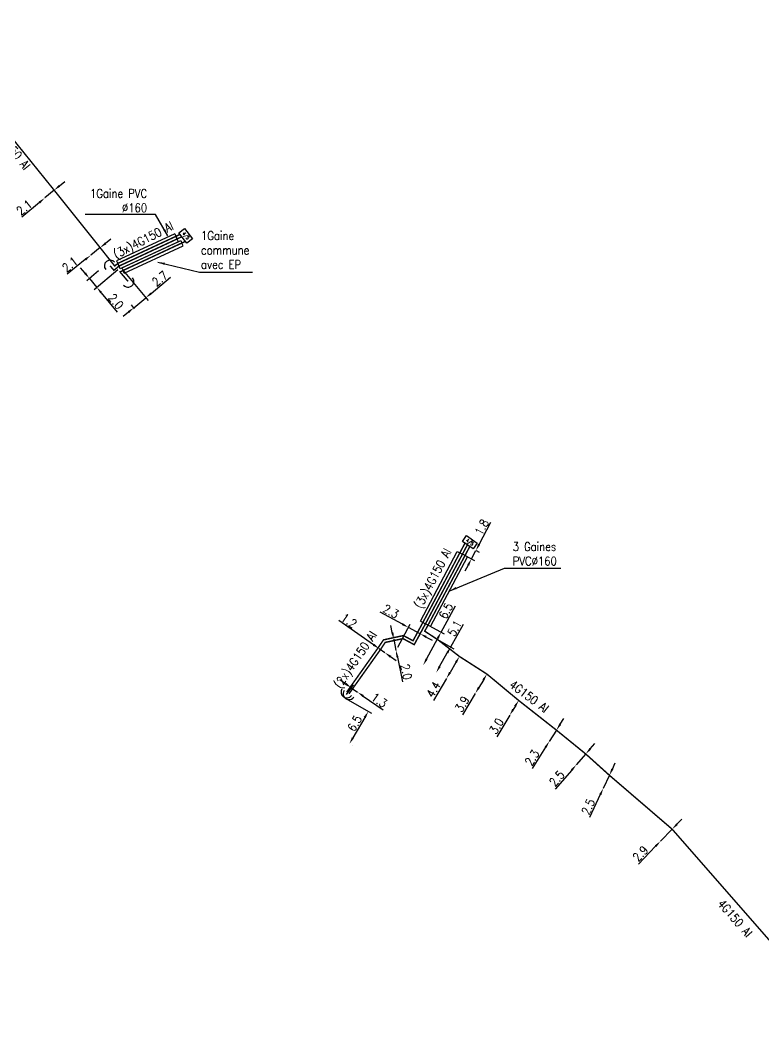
# Model space of a CAD drawing. Header units: millimetres. Extents: x 80000 to 81010, y 144000 to 145002.
# Drawn here: x 80369.8 to 80498.6, y 144826.6 to 145000.1 of the extents above; entities that cross this region are included whole.
import ezdxf
from ezdxf.enums import TextEntityAlignment as Align

# ---------------------------------------------------------------- set-up
doc = ezdxf.new("R2010")
doc.units = ezdxf.units.MM
doc.header["$PDMODE"] = 34
doc.linetypes.add('B_ST_AL', pattern=[2000, 1000, 1000])
doc.layers.get('0').update_dxf_attribs({"linetype": 'CONTINUOUS'})
doc.layers.get('Defpoints').update_dxf_attribs({"linetype": 'CONTINUOUS'})
for name, color, linetype in [('B_100', 3, 'CONTINUOUS'), ('B_300', 7, 'CONTINUOUS'), ('B_310', 7, 'CONTINUOUS'), ('B_400', 7, 'CONTINUOUS')]:
    doc.layers.add(name, color=color, linetype=linetype)
doc.styles.add('M_ROMANS', font='ROMANS.shx', dxfattribs={"width": 0.75})
doc.styles.get("Standard").update_dxf_attribs({"font": 'romans.shx', "width": 0.85})
doc.dimstyles.get("Standard").update_dxf_attribs({"dimtxt": 1.5, "dimasz": 1.2, "dimexe": 0.625, "dimexo": 0.625, "dimgap": 0.25, "dimtad": 1, "dimdec": 1, "dimzin": 0, "dimdsep": 46, "dimtxsty": 'Standard', "dimcen": -0.5, "dimadec": 0, "dimazin": 0, "dimtfac": 1, "dimtdec": 1, "dimtmove": 0, "dimatfit": 3, "dimfxl": 0, "dimtolj": 1, "dimtzin": 0, "dimarcsym": 0})

# ---------------------------------------------------------------- blocks, each defined once
blk = doc.blocks.new('*D934')
at = {"layer": 'B_100', "color": 0, "linetype": 'Continuous', "lineweight": -2, "transparency": 16777216}
for p, q in [((80376.6, 144971.41), (80377.52, 144972.18)), ((80375.68, 144970.65), (80374.06, 144969.31)), ((80373.14, 144968.54), (80370.05, 144965.98))]:
    blk.add_line(p, q, dxfattribs=at)
at = {"layer": 'B_100', "color": 0, "linetype": 'Continuous', "transparency": 16777216}
for points in [[(80376.47, 144971.57), (80376.73, 144971.26), (80375.68, 144970.65)], [(80373.01, 144968.69), (80373.26, 144968.38), (80374.06, 144969.31)]]:
    blk.add_solid(points, dxfattribs=at)
at = {"layer": 'Defpoints', "color": 0, "linetype": 'Continuous', "transparency": 16777216}
for p in [(80375.68, 144970.65), (80374.06, 144969.31), (80374.06, 144969.31)]:
    blk.add_point(p, dxfattribs=at)
at = {"layer": 'B_100', "color": 0, "linetype": 'Continuous', "transparency": 16777216, "insert": (80370.49, 144967.65), "char_height": 1.5, "attachment_point": 5, "rotation": 39.6975}
blk.add_mtext('\\A1;2.1', dxfattribs=at)
blk = doc.blocks.new('*D935')
at = {"layer": 'B_100', "color": 0, "linetype": 'Continuous', "lineweight": -2, "transparency": 16777216}
for p, q in [((80384.58, 144961.45), (80385.52, 144962.2)), ((80383.64, 144960.7), (80382.01, 144959.38)), ((80381.07, 144958.63), (80377.94, 144956.13))]:
    blk.add_line(p, q, dxfattribs=at)
at = {"layer": 'B_100', "color": 0, "linetype": 'Continuous', "transparency": 16777216}
for points in [[(80384.46, 144961.6), (80384.71, 144961.29), (80383.64, 144960.7)], [(80380.94, 144958.79), (80381.19, 144958.48), (80382.01, 144959.38)]]:
    blk.add_solid(points, dxfattribs=at)
at = {"layer": 'Defpoints', "color": 0, "linetype": 'Continuous', "transparency": 16777216}
for p in [(80383.64, 144960.7), (80382.01, 144959.38), (80382.01, 144959.38)]:
    blk.add_point(p, dxfattribs=at)
at = {"layer": 'B_100', "color": 0, "linetype": 'Continuous', "transparency": 16777216, "insert": (80378.41, 144957.79), "char_height": 1.5, "attachment_point": 5, "rotation": 38.6905}
blk.add_mtext('\\A1;2.1', dxfattribs=at)
blk = doc.blocks.new('B_310_03')
at = {"color": 0, "linetype": 'Continuous', "flags": 128}
blk.add_lwpolyline([(-2.25, -1.25), (-2.25, 1.25), (2.25, 1.25), (2.25, -1.25)], close=True, dxfattribs=at)
at = {"color": 0, "linetype": 'Continuous', "style": 'M_ROMANS', "width": 0.75}
blk.add_text('4/5', height=1.2, dxfattribs=at).set_placement((0, 0), align=Align.MIDDLE)
at = {"color": 0, "linetype": 'Continuous', "style": 'M_ROMANS', "width": 0.75, "flags": 3}
for tag, p in [('DEF_COUP', (0, -7.5)), ('DEF_LEG', (0, -5)), ('DEF_TYPE', (0, -10))]:
    blk.add_attdef(tag, text='', height=1.2, dxfattribs=at).set_placement(p, align=Align.MIDDLE)
blk = doc.blocks.new('*D936')
at = {"layer": 'B_400', "color": 0, "linetype": 'Continuous', "lineweight": -2, "transparency": 16777216}
for p, q in [((80449.3, 144909.31), (80451.33, 144913.13)), ((80447.95, 144906.78), (80448.74, 144908.25)), ((80448.79, 144908.22), (80449.29, 144907.96)), ((80447.18, 144907.19), (80448.51, 144906.49)), ((80447.39, 144905.72), (80446.83, 144904.66))]:
    blk.add_line(p, q, dxfattribs=at)
at = {"layer": 'B_400', "color": 0, "linetype": 'Continuous', "transparency": 16777216}
for points in [[(80449.12, 144909.41), (80449.48, 144909.22), (80448.74, 144908.25)], [(80447.22, 144905.81), (80447.57, 144905.63), (80447.95, 144906.78)]]:
    blk.add_solid(points, dxfattribs=at)
at = {"layer": 'Defpoints', "color": 0, "linetype": 'Continuous', "transparency": 16777216}
for p in [(80448.24, 144908.52), (80448.74, 144908.25), (80446.63, 144907.48)]:
    blk.add_point(p, dxfattribs=at)
at = {"layer": 'B_400', "color": 0, "linetype": 'Continuous', "transparency": 16777216, "insert": (80449.74, 144912.28), "char_height": 1.5, "attachment_point": 5, "rotation": 62.0427}
blk.add_mtext('\\A1;1.8', dxfattribs=at)
blk = doc.blocks.new('*D937')
at = {"layer": 'B_400', "color": 0, "linetype": 'Continuous', "lineweight": -2, "transparency": 16777216}
for p, q in [((80442.7, 144894.11), (80445.17, 144898.69)), ((80440.55, 144895.26), (80443.25, 144893.81)), ((80440.18, 144889.44), (80442.13, 144893.05))]:
    blk.add_line(p, q, dxfattribs=at)
at = {"layer": 'B_400', "color": 0, "linetype": 'Continuous', "transparency": 16777216}
for points in [[(80441.95, 144893.14), (80442.31, 144892.95), (80442.7, 144894.11)], [(80440.01, 144889.54), (80440.36, 144889.35), (80439.61, 144888.38)]]:
    blk.add_solid(points, dxfattribs=at)
at = {"layer": 'Defpoints', "color": 0, "linetype": 'Continuous', "transparency": 16777216}
for p in [(80440, 144895.56), (80439.61, 144888.38), (80439.61, 144888.38)]:
    blk.add_point(p, dxfattribs=at)
at = {"layer": 'B_400', "color": 0, "linetype": 'Continuous', "transparency": 16777216, "insert": (80443.55, 144897.79), "char_height": 1.5, "attachment_point": 5, "rotation": 61.6585}
blk.add_mtext('\\A1;6.5', dxfattribs=at)
blk = doc.blocks.new('*D938')
at = {"layer": 'B_100', "color": 0, "linetype": 'Continuous', "lineweight": -2, "transparency": 16777216}
for p, q in [((80434.25, 144894.07), (80434.01, 144895.24)), ((80434.49, 144892.89), (80434.89, 144890.93)), ((80435.13, 144889.76), (80436, 144885.47))]:
    blk.add_line(p, q, dxfattribs=at)
at = {"layer": 'B_100', "color": 0, "linetype": 'Continuous', "transparency": 16777216}
for points in [[(80434.45, 144894.11), (80434.06, 144894.03), (80434.49, 144892.89)], [(80435.33, 144889.8), (80434.94, 144889.72), (80434.89, 144890.93)]]:
    blk.add_solid(points, dxfattribs=at)
at = {"layer": 'Defpoints', "color": 0, "linetype": 'Continuous', "transparency": 16777216}
for p in [(80434.49, 144892.89), (80434.89, 144890.93), (80434.89, 144890.93)]:
    blk.add_point(p, dxfattribs=at)
at = {"layer": 'B_100', "color": 0, "linetype": 'Continuous', "transparency": 16777216, "insert": (80436.67, 144887.23), "char_height": 1.5, "attachment_point": 5, "rotation": 281.5087}
blk.add_mtext('\\A1;2.0', dxfattribs=at)
blk = doc.blocks.new('*D939')
at = {"layer": 'B_100', "color": 0, "linetype": 'Continuous', "lineweight": -2, "transparency": 16777216}
for p, q in [((80431, 144891.91), (80424.96, 144896.12)), ((80432.97, 144890.54), (80431.99, 144891.23)), ((80433.96, 144889.86), (80434.94, 144889.17))]:
    blk.add_line(p, q, dxfattribs=at)
at = {"layer": 'B_100', "color": 0, "linetype": 'Continuous', "transparency": 16777216}
for points in [[(80431.12, 144892.08), (80430.89, 144891.75), (80431.99, 144891.23)], [(80434.07, 144890.02), (80433.84, 144889.69), (80432.97, 144890.54)]]:
    blk.add_solid(points, dxfattribs=at)
at = {"layer": 'Defpoints', "color": 0, "linetype": 'Continuous', "transparency": 16777216}
for p in [(80431.99, 144891.23), (80432.97, 144890.54), (80432.97, 144890.54)]:
    blk.add_point(p, dxfattribs=at)
at = {"layer": 'B_100', "color": 0, "linetype": 'Continuous', "transparency": 16777216, "insert": (80426.76, 144896.09), "char_height": 1.5, "attachment_point": 5, "rotation": 325.1368}
blk.add_mtext('\\A1;1.2', dxfattribs=at)
blk = doc.blocks.new('*D940')
at = {"layer": 'B_100', "color": 0, "linetype": 'Continuous', "lineweight": -2, "transparency": 16777216}
for p, q in [((80435.99, 144895.49), (80432.14, 144897.57)), ((80435.19, 144891.48), (80437.34, 144895.47)), ((80439.07, 144893.83), (80437.05, 144894.92)), ((80439.71, 144895.01), (80438.77, 144893.28)), ((80440.13, 144893.26), (80441.18, 144892.69))]:
    blk.add_line(p, q, dxfattribs=at)
at = {"layer": 'B_100', "color": 0, "linetype": 'Continuous', "transparency": 16777216}
for points in [[(80436.08, 144895.67), (80435.89, 144895.32), (80437.05, 144894.92)], [(80440.22, 144893.44), (80440.03, 144893.09), (80439.07, 144893.83)]]:
    blk.add_solid(points, dxfattribs=at)
at = {"layer": 'Defpoints', "color": 0, "linetype": 'Continuous', "transparency": 16777216}
for p in [(80437.05, 144894.92), (80440, 144895.56), (80434.89, 144890.93)]:
    blk.add_point(p, dxfattribs=at)
at = {"layer": 'B_100', "color": 0, "linetype": 'Continuous', "transparency": 16777216, "insert": (80434.01, 144897.7), "char_height": 1.5, "attachment_point": 5, "rotation": 331.6585}
blk.add_mtext('\\A1;2.3', dxfattribs=at)
blk = doc.blocks.new('*D941')
at = {"layer": 'B_300', "color": 0, "linetype": 'Continuous', "lineweight": -2, "transparency": 16777216}
for p, q in [((80426.51, 144882.45), (80430.63, 144880.05)), ((80429.48, 144879.33), (80427.42, 144875.79)), ((80427.36, 144874.43), (80427.36, 144874.43))]:
    blk.add_line(p, q, dxfattribs=at)
at = {"layer": 'B_300', "color": 0, "linetype": 'Continuous', "transparency": 16777216}
for points in [[(80429.31, 144879.43), (80429.66, 144879.23), (80430.09, 144880.36)], [(80427.25, 144875.89), (80427.59, 144875.68), (80426.82, 144874.75)]]:
    blk.add_solid(points, dxfattribs=at)
at = {"layer": 'Defpoints', "color": 0, "linetype": 'Continuous', "transparency": 16777216}
for p in [(80425.97, 144882.76), (80426.82, 144874.75), (80426.82, 144874.75)]:
    blk.add_point(p, dxfattribs=at)
at = {"layer": 'B_300', "color": 0, "linetype": 'Continuous', "transparency": 16777216, "insert": (80427.73, 144878.31), "char_height": 1.5, "attachment_point": 5, "rotation": 59.778}
blk.add_mtext('\\A1;6.5', dxfattribs=at)
blk = doc.blocks.new('*D942')
at = {"layer": 'B_300', "color": 0, "linetype": 'Continuous', "lineweight": -2, "transparency": 16777216}
for p, q in [((80426.17, 144885.15), (80425.18, 144885.83)), ((80426.33, 144883.28), (80427.51, 144884.98)), ((80427.15, 144884.46), (80428.22, 144883.72)), ((80429.2, 144883.03), (80432.64, 144880.64))]:
    blk.add_line(p, q, dxfattribs=at)
at = {"layer": 'B_300', "color": 0, "linetype": 'Continuous', "transparency": 16777216}
for points in [[(80426.28, 144885.31), (80426.05, 144884.98), (80427.15, 144884.46)], [(80429.32, 144883.2), (80429.09, 144882.87), (80428.22, 144883.72)]]:
    blk.add_solid(points, dxfattribs=at)
at = {"layer": 'Defpoints', "color": 0, "linetype": 'Continuous', "transparency": 16777216}
for p in [(80428.22, 144883.72), (80428.22, 144883.72), (80425.97, 144882.76)]:
    blk.add_point(p, dxfattribs=at)
at = {"layer": 'B_300', "color": 0, "linetype": 'Continuous', "transparency": 16777216, "insert": (80431.99, 144882.31), "char_height": 1.5, "attachment_point": 5, "rotation": 325.1368}
blk.add_mtext('\\A1;1.3', dxfattribs=at)
blk = doc.blocks.new('*D943')
at = {"layer": 'B_100', "color": 0, "linetype": 'Continuous', "lineweight": -2, "transparency": 16777216}
for p, q in [((80444.37, 144891.55), (80446.61, 144895.51)), ((80442.37, 144892.68), (80444.91, 144891.24)), ((80442.45, 144888.15), (80443.78, 144890.5))]:
    blk.add_line(p, q, dxfattribs=at)
at = {"layer": 'B_100', "color": 0, "linetype": 'Continuous', "transparency": 16777216}
for points in [[(80443.6, 144890.6), (80443.95, 144890.41), (80444.37, 144891.55)], [(80442.28, 144888.25), (80442.62, 144888.05), (80441.86, 144887.11)]]:
    blk.add_solid(points, dxfattribs=at)
at = {"layer": 'Defpoints', "color": 0, "linetype": 'Continuous', "transparency": 16777216}
for p in [(80441.83, 144892.98), (80441.86, 144887.11), (80441.86, 144887.11)]:
    blk.add_point(p, dxfattribs=at)
at = {"layer": 'B_100', "color": 0, "linetype": 'Continuous', "transparency": 16777216, "insert": (80445.05, 144894.78), "char_height": 1.5, "attachment_point": 5, "rotation": 60.5286}
blk.add_mtext('\\A1;5.1', dxfattribs=at)
blk = doc.blocks.new('B_300_05')
at = {"color": 0, "linetype": 'Continuous'}
blk.add_arc((0, 0), 1, 270, 90, dxfattribs=at)
at = {"color": 0, "linetype": 'Continuous', "style": 'M_ROMANS', "width": 0.75, "flags": 3}
for tag, p in [('DEF_LEG', (0, -5)), ('DEF_COUP', (0, -7.5)), ('DEF_TYPE', (0, -10))]:
    blk.add_attdef(tag, text='', height=1.2, dxfattribs=at).set_placement(p, align=Align.MIDDLE)
blk = doc.blocks.new('*D944')
at = {"layer": 'B_400', "color": 0, "linetype": 'Continuous', "lineweight": -2, "transparency": 16777216}
for p, q in [((80381.03, 144956.29), (80380.26, 144957.21)), ((80383.38, 144956.67), (80381.31, 144954.96)), ((80386.73, 144956.85), (80382.58, 144953.42)), ((80381.79, 144955.36), (80383.07, 144953.82)), ((80383.83, 144952.89), (80386.61, 144949.52))]:
    blk.add_line(p, q, dxfattribs=at)
at = {"layer": 'B_400', "color": 0, "linetype": 'Continuous', "transparency": 16777216}
for points in [[(80381.18, 144956.41), (80380.87, 144956.16), (80381.79, 144955.36)], [(80383.98, 144953.02), (80383.68, 144952.77), (80383.07, 144953.82)]]:
    blk.add_solid(points, dxfattribs=at)
at = {"layer": 'Defpoints', "color": 0, "linetype": 'Continuous', "transparency": 16777216}
for p in [(80383.86, 144957.07), (80387.22, 144957.25), (80383.07, 144953.82)]:
    blk.add_point(p, dxfattribs=at)
at = {"layer": 'B_400', "color": 0, "linetype": 'Continuous', "transparency": 16777216, "insert": (80386.37, 144951.38), "char_height": 1.5, "attachment_point": 5, "rotation": 309.5633}
blk.add_mtext('\\A1;2.0', dxfattribs=at)
blk = doc.blocks.new('*D945')
at = {"layer": 'B_400', "color": 0, "linetype": 'Continuous', "lineweight": -2, "transparency": 16777216}
for p, q in [((80387.61, 144956.77), (80391.94, 144951.53)), ((80392.47, 144952.78), (80395.84, 144955.56)), ((80389.46, 144950.29), (80391.54, 144952.01)), ((80388.54, 144949.53), (80387.61, 144948.76)), ((80389.61, 144950.11), (80389.06, 144950.77))]:
    blk.add_line(p, q, dxfattribs=at)
at = {"layer": 'B_400', "color": 0, "linetype": 'Continuous', "transparency": 16777216}
for points in [[(80392.34, 144952.93), (80392.59, 144952.62), (80391.54, 144952.01)], [(80388.41, 144949.68), (80388.66, 144949.37), (80389.46, 144950.29)]]:
    blk.add_solid(points, dxfattribs=at)
at = {"layer": 'Defpoints', "color": 0, "linetype": 'Continuous', "transparency": 16777216}
for p in [(80387.22, 144957.25), (80389.46, 144950.29), (80390.01, 144949.63)]:
    blk.add_point(p, dxfattribs=at)
at = {"layer": 'B_400', "color": 0, "linetype": 'Continuous', "transparency": 16777216, "insert": (80393.98, 144955.32), "char_height": 1.5, "attachment_point": 5, "rotation": 39.5633}
blk.add_mtext('\\A1;2.7', dxfattribs=at)
blk = doc.blocks.new('*D956')
at = {"layer": 'B_100', "color": 0, "linetype": 'Continuous', "lineweight": -2, "transparency": 16777216}
for p, q in [((80483.56, 144860.83), (80484.4, 144861.7)), ((80482.73, 144859.97), (80480.7, 144857.89)), ((80479.87, 144857.03), (80476.87, 144853.94))]:
    blk.add_line(p, q, dxfattribs=at)
at = {"layer": 'B_100', "color": 0, "linetype": 'Continuous', "transparency": 16777216}
for points in [[(80483.42, 144860.97), (80483.7, 144860.7), (80482.73, 144859.97)], [(80479.73, 144857.17), (80480.01, 144856.89), (80480.7, 144857.89)]]:
    blk.add_solid(points, dxfattribs=at)
at = {"layer": 'Defpoints', "color": 0, "linetype": 'Continuous', "transparency": 16777216}
for p in [(80482.73, 144859.97), (80480.7, 144857.89), (80480.7, 144857.89)]:
    blk.add_point(p, dxfattribs=at)
at = {"layer": 'B_100', "color": 0, "linetype": 'Continuous', "transparency": 16777216, "insert": (80477.23, 144855.75), "char_height": 1.5, "attachment_point": 5, "rotation": 45.8368}
blk.add_mtext('\\A1;2.9', dxfattribs=at)
blk = doc.blocks.new('*D957')
at = {"layer": 'B_100', "color": 0, "linetype": 'Continuous', "lineweight": -2, "transparency": 16777216}
for p, q in [((80472.37, 144870.39), (80472.88, 144871.48)), ((80471.86, 144869.31), (80470.79, 144867.05)), ((80470.28, 144865.96), (80468.42, 144862))]:
    blk.add_line(p, q, dxfattribs=at)
at = {"layer": 'B_100', "color": 0, "linetype": 'Continuous', "transparency": 16777216}
for points in [[(80472.19, 144870.48), (80472.55, 144870.31), (80471.86, 144869.31)], [(80470.1, 144866.04), (80470.46, 144865.87), (80470.79, 144867.05)]]:
    blk.add_solid(points, dxfattribs=at)
at = {"layer": 'Defpoints', "color": 0, "linetype": 'Continuous', "transparency": 16777216}
for p in [(80471.86, 144869.31), (80470.79, 144867.05), (80470.79, 144867.05)]:
    blk.add_point(p, dxfattribs=at)
at = {"layer": 'B_100', "color": 0, "linetype": 'Continuous', "transparency": 16777216, "insert": (80468.19, 144863.86), "char_height": 1.5, "attachment_point": 5, "rotation": 64.8137}
blk.add_mtext('\\A1;2.5', dxfattribs=at)
blk = doc.blocks.new('*D958')
at = {"layer": 'B_100', "color": 0, "linetype": 'Continuous', "lineweight": -2, "transparency": 16777216}
for p, q in [((80468.55, 144873.91), (80469.34, 144874.81)), ((80467.76, 144873), (80466.12, 144871.12)), ((80465.33, 144870.21), (80462.46, 144866.92))]:
    blk.add_line(p, q, dxfattribs=at)
at = {"layer": 'B_100', "color": 0, "linetype": 'Continuous', "transparency": 16777216}
for points in [[(80468.4, 144874.04), (80468.7, 144873.77), (80467.76, 144873)], [(80465.18, 144870.34), (80465.48, 144870.08), (80466.12, 144871.12)]]:
    blk.add_solid(points, dxfattribs=at)
at = {"layer": 'Defpoints', "color": 0, "linetype": 'Continuous', "transparency": 16777216}
for p in [(80467.76, 144873), (80466.12, 144871.12), (80466.12, 144871.12)]:
    blk.add_point(p, dxfattribs=at)
at = {"layer": 'B_100', "color": 0, "linetype": 'Continuous', "transparency": 16777216, "insert": (80462.75, 144868.77), "char_height": 1.5, "attachment_point": 5, "rotation": 48.9216}
blk.add_mtext('\\A1;2.5', dxfattribs=at)
blk = doc.blocks.new('*D959')
at = {"layer": 'B_100', "color": 0, "linetype": 'Continuous', "lineweight": -2, "transparency": 16777216}
for p, q in [((80463.33, 144878.14), (80463.97, 144879.16)), ((80462.68, 144877.13), (80461.45, 144875.19)), ((80460.81, 144874.18), (80458.46, 144870.49))]:
    blk.add_line(p, q, dxfattribs=at)
at = {"layer": 'B_100', "color": 0, "linetype": 'Continuous', "transparency": 16777216}
for points in [[(80463.16, 144878.25), (80463.5, 144878.04), (80462.68, 144877.13)], [(80460.64, 144874.28), (80460.98, 144874.07), (80461.45, 144875.19)]]:
    blk.add_solid(points, dxfattribs=at)
at = {"layer": 'Defpoints', "color": 0, "linetype": 'Continuous', "transparency": 16777216}
for p in [(80462.68, 144877.13), (80461.45, 144875.19), (80461.45, 144875.19)]:
    blk.add_point(p, dxfattribs=at)
at = {"layer": 'B_100', "color": 0, "linetype": 'Continuous', "transparency": 16777216, "insert": (80458.47, 144872.36), "char_height": 1.5, "attachment_point": 5, "rotation": 57.567}
blk.add_mtext('\\A1;2.3', dxfattribs=at)
blk = doc.blocks.new('*D960')
at = {"layer": 'B_100', "color": 0, "linetype": 'Continuous', "lineweight": -2, "transparency": 16777216}
for p, q in [((80455.51, 144881.25), (80455.2, 144880.73)), ((80454.59, 144879.71), (80452.34, 144875.96))]:
    blk.add_line(p, q, dxfattribs=at)
at = {"layer": 'B_100', "color": 0, "linetype": 'Continuous', "transparency": 16777216}
for points in [[(80455.34, 144881.35), (80455.68, 144881.15), (80456.13, 144882.28)], [(80455.03, 144880.84), (80455.37, 144880.63), (80454.59, 144879.71)]]:
    blk.add_solid(points, dxfattribs=at)
at = {"layer": 'Defpoints', "color": 0, "linetype": 'Continuous', "transparency": 16777216}
for p in [(80456.13, 144882.28), (80454.59, 144879.71), (80454.59, 144879.71)]:
    blk.add_point(p, dxfattribs=at)
at = {"layer": 'B_100', "color": 0, "linetype": 'Continuous', "transparency": 16777216, "insert": (80452.3, 144877.83), "char_height": 1.5, "attachment_point": 5, "rotation": 59.0641}
blk.add_mtext('\\A1;3.0', dxfattribs=at)
blk = doc.blocks.new('*D961')
at = {"layer": 'B_100', "color": 0, "linetype": 'Continuous', "lineweight": -2, "transparency": 16777216}
for p, q in [((80450.02, 144885.81), (80449.25, 144884.53)), ((80451.17, 144886.52), (80451.17, 144886.52)), ((80448.63, 144883.5), (80446.41, 144879.8))]:
    blk.add_line(p, q, dxfattribs=at)
at = {"layer": 'B_100', "color": 0, "linetype": 'Continuous', "transparency": 16777216}
for points in [[(80449.85, 144885.91), (80450.19, 144885.71), (80450.64, 144886.84)], [(80449.08, 144884.63), (80449.42, 144884.42), (80448.63, 144883.5)]]:
    blk.add_solid(points, dxfattribs=at)
at = {"layer": 'Defpoints', "color": 0, "linetype": 'Continuous', "transparency": 16777216}
for p in [(80450.64, 144886.84), (80448.63, 144883.5), (80448.63, 144883.5)]:
    blk.add_point(p, dxfattribs=at)
at = {"layer": 'B_100', "color": 0, "linetype": 'Continuous', "transparency": 16777216, "insert": (80446.35, 144881.65), "char_height": 1.5, "attachment_point": 5, "rotation": 59.0033}
blk.add_mtext('\\A1;3.9', dxfattribs=at)
blk = doc.blocks.new('*D962')
at = {"layer": 'B_100', "color": 0, "linetype": 'Continuous', "lineweight": -2, "transparency": 16777216}
for p, q in [((80445.27, 144888.86), (80444.26, 144887.13)), ((80443.65, 144886.1), (80441.4, 144882.28))]:
    blk.add_line(p, q, dxfattribs=at)
at = {"layer": 'B_100', "color": 0, "linetype": 'Continuous', "transparency": 16777216}
for points in [[(80445.1, 144888.96), (80445.44, 144888.75), (80445.88, 144889.89)], [(80444.08, 144887.23), (80444.43, 144887.03), (80443.65, 144886.1)]]:
    blk.add_solid(points, dxfattribs=at)
at = {"layer": 'Defpoints', "color": 0, "linetype": 'Continuous', "transparency": 16777216}
for p in [(80445.88, 144889.89), (80443.65, 144886.1), (80443.65, 144886.1)]:
    blk.add_point(p, dxfattribs=at)
at = {"layer": 'B_100', "color": 0, "linetype": 'Continuous', "transparency": 16777216, "insert": (80441.36, 144884.18), "char_height": 1.5, "attachment_point": 5, "rotation": 59.5407}
blk.add_mtext('\\A1;4.4', dxfattribs=at)

msp = doc.modelspace()

# ---------------------------------------------------------------- linework, layer by layer
at = {"layer": 'B_100', "linetype": 'B_ST_AL', "const_width": 0.25, "flags": 128}
for points in [[(80397.49, 144963), (80386.71, 144957.97), (80386.18, 144957.53), (80385.94, 144957.8), (80383.64, 144960.7), (80375.68, 144970.65), (80363.8, 144985.36), (80352.31, 145000)], [(80397.81, 144962.6), (80386.92, 144957.51), (80386.03, 144956.78), (80385.37, 144957.55)], [(80398.43, 144961.8), (80387.08, 144956.5), (80388.47, 144954.86)]]:
    msp.add_lwpolyline(points, dxfattribs=at)
at = {"layer": 'B_100', "linetype": 'B_ST_AL', "flags": 128}
for points in [[(80426.35, 144883.72, 0.25, 0.25, 0), (80431.78, 144891.37, 0.25, 0.25, 0), (80432.72, 144892.76, 0.25, 0.25, 0), (80434.44, 144893.14, 0.25, 0.25, 0), (80436.18, 144893.51, 0.25, 0.25, 0), (80437.84, 144892.61, 0.25, 0.25, 0), (80439.56, 144895.8, 0.25, 0.25, 0), (80445.95, 144907.84, 0.25, 0.25, 0), (80446.83, 144909.5, 0, 0, 0)], [(80426.75, 144883.43, 0.25, 0.25, 0), (80432.19, 144891.08, 0.25, 0.25, 0), (80433.02, 144892.32, 0.25, 0.25, 0), (80434.55, 144892.65, 0.25, 0.25, 0), (80436.1, 144892.98, 0.25, 0.25, 0), (80438.05, 144891.94, 0.25, 0.25, 0), (80440, 144895.56, 0.25, 0.25, 0), (80446.4, 144907.61, 0.25, 0.25, 0), (80447.25, 144909.21, 0, 0, 0)], [(80544.24, 144833.36, 0.25, 0.25, 0), (80543.79, 144833.76, 0.25, 0.25, 0), (80543.79, 144833.76, 0.25, 0.25, 0), (80541.02, 144831.48, 0.25, 0.25, 0), (80537.1, 144828.78, 0.25, 0.25, 0), (80534.19, 144826.75, 0.25, 0.25, 0), (80533.77, 144827.23, 0.25, 0.25, 0), (80531.73, 144829.48, 0.25, 0.25, 0), (80522.47, 144835.74, 0.25, 0.25, 0), (80520.06, 144838.41, 0.25, 0.25, 0), (80517.46, 144836.06, 0.25, 0.25, 0), (80510.68, 144829.4, 0.25, 0.25, 0), (80510.01, 144828.8, 0.25, 0.25, 0), (80482.73, 144859.97, 0.25, 0.25, 0), (80471.86, 144869.31, 0.25, 0.25, 0), (80467.76, 144873, 0.25, 0.25, 0), (80462.68, 144877.13, 0.25, 0.25, 0), (80456.13, 144882.28, 0.25, 0.25, 0), (80450.64, 144886.84, 0.25, 0.25, 0), (80445.88, 144889.89, 0.25, 0.25, 0), (80442.11, 144892.81, 0.25, 0.25, 0), (80439.87, 144894.27, 0.25, 0.25, 0), (80440.44, 144895.33, 0.25, 0.25, 0), (80446.84, 144907.37, 0.25, 0.25, 0), (80447.66, 144908.92, 0, 0, 0)]]:
    msp.add_lwpolyline(points, format="xyseb", dxfattribs=at)
at = {"layer": 'B_400', "color": 7, "linetype": 'CONTINUOUS'}
for p, q in [((80396.56, 144963.08), (80386.5, 144958.42)), ((80397.19, 144961.72), (80387.13, 144957.06)), ((80387.41, 144957.21), (80397.6, 144961.92)), ((80396.56, 144963.08), (80396.87, 144962.4)), ((80397.19, 144961.72), (80396.87, 144962.4)), ((80397.6, 144961.92), (80397.81, 144961.47)), ((80387.83, 144956.3), (80398.02, 144961.02)), ((80398.02, 144961.02), (80397.81, 144961.47)), ((80386.5, 144958.42), (80386.81, 144957.74)), ((80387.13, 144957.06), (80386.81, 144957.74)), ((80387.41, 144957.21), (80387.62, 144956.76)), ((80387.83, 144956.3), (80387.62, 144956.76)), ((80439.12, 144896.03), (80445.51, 144908.08)), ((80445.51, 144908.08), (80446.4, 144907.61)), ((80440.89, 144895.09), (80447.28, 144907.14)), ((80447.28, 144907.14), (80446.4, 144907.61)), ((80439.12, 144896.03), (80440, 144895.56)), ((80440.89, 144895.09), (80440, 144895.56))]:
    msp.add_line(p, q, dxfattribs=at)

# ---------------------------------------------------------------- block references
at = {"layer": 'B_300'}
for p, rotation in [((80385.37, 144957.55), 130.6810362183481), ((80388.47, 144954.86), 309.5632997889715), ((80426.35, 144883.72), 234.5850763965152), ((80426.75, 144883.43), 234.5850763981613)]:
    msp.add_blockref('B_300_05', p, dxfattribs=dict(at, rotation=rotation))
at = {"layer": 'B_310'}
for p, xscale, yscale, zscale, rotation in [((80398.48, 144962.75), 0.5000000000113782, 0.5000000000113782, 0.5000000000113782, 307.9123771715472), ((80447.67, 144909.67), 0.4999999999957054, 0.4999999999957054, 0.4999999999957054, 325.1368162337793)]:
    msp.add_blockref('B_310_03', p, dxfattribs=dict(at, xscale=xscale, yscale=yscale, zscale=zscale, rotation=rotation))

# ---------------------------------------------------------------- texts
at = {"layer": 'B_100', "linetype": 'Continuous', "width": 0.85}
for s, rotation, p in [('4G150 Al', 308.4091, (80368.66, 144977.53)), ('(3x)4G150 Al', 27.3667, (80391.17, 144961.93)), ('(3x)4G150 Al', 62.4186, (80441.36, 144903.38)), ('(2x)4G150 Al', 55.6772, (80427.94, 144889.29)), ('4G150 Al', 323.3051, (80457.96, 144882.97)), ('4G150 Al', 311.0321, (80493.61, 144844.57))]:
    msp.add_text(s, height=1.5, rotation=rotation, dxfattribs=at).set_placement(p, align=Align.MIDDLE)
at = {"layer": 'B_400', "linetype": 'Continuous', "char_height": 1.5}
for s, insert, attachment_point in [('\\A1;1Gaine PVC\\P%%c160', (80391.78, 144966.84), 9), ('\\A1;1Gaine \\Pcommune \\Pavec EP', (80401.12, 144963.53), 1), ('\\A1;3 Gaines \\PPVC%%C160', (80455.11, 144905.67), 7)]:
    msp.add_mtext(s, dxfattribs=dict(at, insert=insert, attachment_point=attachment_point))

# ---------------------------------------------------------------- dimensions: what is measured, and where the dimension line sits
at = {"layer": 'B_100', "linetype": 'Continuous'}
for base, p1, p2, angle, picture, middle in [((80374.06, 144969.31), (80375.68, 144970.65), (80374.06, 144969.31), 39.6975, '*D934', (80371.13, 144966.88)), ((80382.01, 144959.38), (80383.64, 144960.7), (80382.01, 144959.38), 38.6905, '*D935', (80379.04, 144957.01)), ((80437.05, 144894.92), (80440, 144895.56), (80434.89, 144890.93), 331.6585, '*D940', (80433.54, 144896.82)), ((80432.97, 144890.54), (80431.99, 144891.23), (80432.97, 144890.54), 145.1368, '*D939', (80426.18, 144895.27)), ((80441.86, 144887.11), (80441.83, 144892.98), (80441.86, 144887.11), 60.5286, '*D943', (80445.92, 144894.29)), ((80434.89, 144890.93), (80434.49, 144892.89), (80434.89, 144890.93), 101.5087, '*D938', (80435.69, 144887.03)), ((80443.65, 144886.1), (80445.88, 144889.89), (80443.65, 144886.1), 59.5407, '*D962', (80442.22, 144883.67)), ((80448.63, 144883.5), (80450.64, 144886.84), (80448.63, 144883.5), 59.0033, '*D961', (80447.21, 144881.14)), ((80454.59, 144879.71), (80456.13, 144882.28), (80454.59, 144879.71), 59.0641, '*D960', (80453.15, 144877.32)), ((80461.45, 144875.19), (80462.68, 144877.13), (80461.45, 144875.19), 57.567, '*D959', (80459.31, 144871.82)), ((80466.12, 144871.12), (80467.76, 144873), (80466.12, 144871.12), 48.9216, '*D958', (80463.5, 144868.11)), ((80470.79, 144867.05), (80471.86, 144869.31), (80470.79, 144867.05), 64.8137, '*D957', (80469.1, 144863.44)), ((80480.7, 144857.89), (80482.73, 144859.97), (80480.7, 144857.89), 45.8368, '*D956', (80477.95, 144855.06))]:
    dim = msp.add_linear_dim(base=base, p1=p1, p2=p2, angle=angle, dimstyle='Standard', dxfattribs=at)
    dim.commit()
    dim.dimension.update_dxf_attribs({"geometry": picture, "text_midpoint": middle, "dimtype": 160})
at = {"layer": 'B_300', "linetype": 'Continuous'}
for base, p2, angle, picture, middle in [((80428.22, 144883.72), (80428.22, 144883.72), 145.1368, '*D942', (80431.42, 144881.49)), ((80426.82, 144874.75), (80426.82, 144874.75), 59.778, '*D941', (80428.6, 144877.81))]:
    dim = msp.add_linear_dim(base=base, p1=(80425.97, 144882.76), p2=p2, angle=angle, dimstyle='Standard', dxfattribs=at)
    dim.commit()
    dim.dimension.update_dxf_attribs({"geometry": picture, "text_midpoint": middle, "dimtype": 160})
at = {"layer": 'B_400', "linetype": 'Continuous'}
for base, p1, p2, angle, picture, middle in [((80383.07, 144953.82), (80383.86, 144957.07), (80387.22, 144957.25), 309.5633, '*D944', (80385.6, 144950.75)), ((80389.46, 144950.29), (80387.22, 144957.25), (80390.01, 144949.63), 39.5633, '*D945', (80394.61, 144954.55)), ((80439.61, 144888.38), (80440, 144895.56), (80439.61, 144888.38), 61.6585, '*D937', (80444.43, 144897.32))]:
    dim = msp.add_linear_dim(base=base, p1=p1, p2=p2, angle=angle, dimstyle='Standard', dxfattribs=at)
    dim.commit()
    dim.dimension.update_dxf_attribs({"geometry": picture, "text_midpoint": middle, "dimtype": 160})
dim = msp.add_linear_dim(base=(80448.74, 144908.25), p1=(80446.63, 144907.48), p2=(80448.24, 144908.52), angle=242.0427, text='1.8', dimstyle='Standard', dxfattribs=at)
dim.commit()
dim.dimension.update_dxf_attribs({"geometry": '*D936', "text_midpoint": (80450.62, 144911.81), "dimtype": 160})

# ---------------------------------------------------------------- leaders
at = {"layer": 'B_400', "linetype": 'Continuous', "annotation_type": 0, "has_hookline": 1}
for points, hookline_direction, text_width in [([(80395.35, 144962.74), (80393.23, 144966.45), (80392.03, 144966.45)], 1, 10.75), ([(80393.64, 144958.18), (80400.87, 144956.44)], 0, 8.92), ([(80444.22, 144901.28), (80453.66, 144905.21), (80454.86, 144905.21)], 0, 8.32)]:
    msp.add_leader(points, dimstyle='Standard', override={"dimgap": 0.25, "dimtad": 1}, dxfattribs=dict(at, hookline_direction=hookline_direction, text_width=text_width))

doc.saveas('drawing.dxf')
